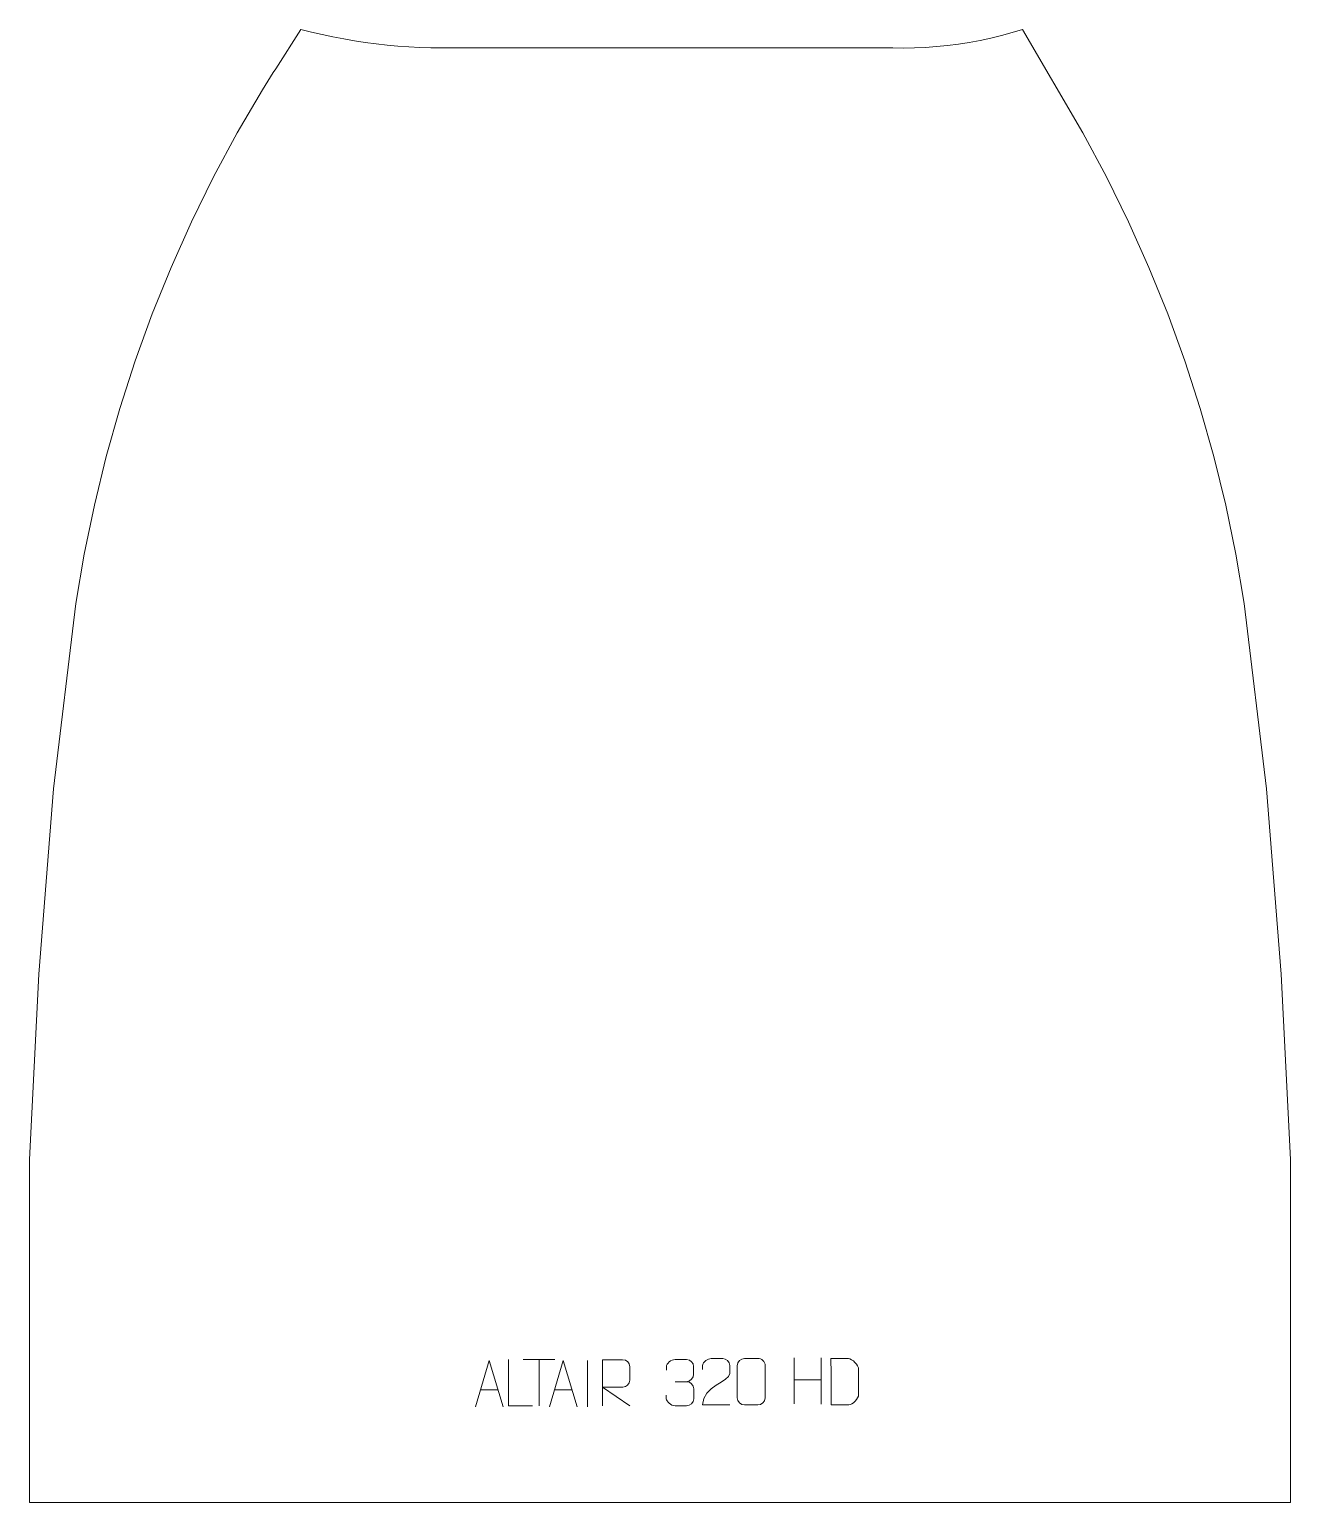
# Model space of a CAD drawing. Header units: millimetres. Extents: x -349 to 331, y 458 to 1252.
import ezdxf

# ---------------------------------------------------------------- set-up
doc = ezdxf.new("R2010")
doc.units = ezdxf.units.MM
doc.header["$MEASUREMENT"] = 0
doc.layers.add('layer 1', color=7, linetype='Continuous')

msp = doc.modelspace()

# ---------------------------------------------------------------- linework, layer by layer
at = {"layer": 'layer 1', "color": 242, "lineweight": 9}
msp.add_open_spline([(218.7771, 1196.5092), (218.7771, 1196.5092), (231.5272, 1172.7253), (231.5272, 1172.7253), (231.5272, 1172.7253), (231.5272, 1172.7253), (243.4145, 1148.4981), (243.4145, 1148.4981), (243.4145, 1148.4981), (243.4145, 1148.4981), (254.4209, 1123.8593), (254.4209, 1123.8593), (254.4209, 1123.8593), (254.4209, 1123.8593), (264.5324, 1098.84), (264.5324, 1098.84), (264.5324, 1098.84), (264.5324, 1098.84), (273.7353, 1073.4711), (273.7353, 1073.4711), (273.7353, 1073.4711), (273.7353, 1073.4711), (282.0204, 1047.7883), (282.0204, 1047.7883), (282.0204, 1047.7883), (282.0204, 1047.7883), (289.3731, 1021.8238), (289.3731, 1021.8238), (289.3731, 1021.8238), (289.3731, 1021.8238), (295.7869, 995.6113), (295.7869, 995.6113), (295.7869, 995.6113), (295.7869, 995.6113), (301.2522, 969.1838), (301.2522, 969.1838), (301.2522, 969.1838), (301.2522, 969.1838), (305.7621, 942.5782), (305.7621, 942.5782), (305.7621, 942.5782), (305.7621, 942.5782), (317.7642, 842.5632), (317.7642, 842.5632), (317.7642, 842.5632), (317.7642, 842.5632), (325.7662, 742.5495), (325.7662, 742.5495), (325.7662, 742.5495), (325.7662, 742.5495), (330.7653, 642.5363), (330.7653, 642.5363), (330.7653, 642.5363), (330.7653, 642.5363), (330.7653, 457.5094), (330.7653, 457.5094), (330.7653, 457.5094), (330.7653, 457.5094), (-349.3299, 457.5094), (-349.3299, 457.5094), (-349.3299, 457.5094), (-349.3299, 457.5094), (-349.3299, 642.5363), (-349.3299, 642.5363), (-349.3299, 642.5363), (-349.3299, 642.5363), (-344.3294, 742.5495), (-344.3294, 742.5495), (-344.3294, 742.5495), (-344.3294, 742.5495), (-336.3274, 842.5632), (-336.3274, 842.5632), (-336.3274, 842.5632), (-336.3274, 842.5632), (-324.3253, 942.5782), (-324.3253, 942.5782), (-324.3253, 942.5782), (-324.3253, 942.5782), (-319.8154, 969.1838), (-319.8154, 969.1838), (-319.8154, 969.1838), (-319.8154, 969.1838), (-314.3501, 995.6113), (-314.3501, 995.6113), (-314.3501, 995.6113), (-314.3501, 995.6113), (-307.9363, 1021.8238), (-307.9363, 1021.8238), (-307.9363, 1021.8238), (-307.9363, 1021.8238), (-300.5836, 1047.7883), (-300.5836, 1047.7883), (-300.5836, 1047.7883), (-300.5836, 1047.7883), (-292.2998, 1073.4711), (-292.2998, 1073.4711), (-292.2998, 1073.4711), (-292.2998, 1073.4711), (-283.0951, 1098.84), (-283.0951, 1098.84), (-283.0951, 1098.84), (-283.0951, 1098.84), (-272.9841, 1123.8593), (-272.9841, 1123.8593), (-272.9841, 1123.8593), (-272.9841, 1123.8593), (-261.9773, 1148.4981), (-261.9773, 1148.4981), (-261.9773, 1148.4981), (-261.9773, 1148.4981), (-250.0917, 1172.7253), (-250.0917, 1172.7253), (-250.0917, 1172.7253), (-250.0917, 1172.7253), (-237.3403, 1196.5092), (-237.3403, 1196.5092), (-237.3403, 1196.5092), (-237.3403, 1196.5092), (-223.7404, 1219.8173), (-223.7404, 1219.8173), (-223.7404, 1219.8173), (-223.7404, 1219.8173), (-217.8804, 1229.079), (-217.8804, 1229.079), (-217.8804, 1229.079), (-217.8804, 1229.079), (-216.412, 1231.1348), (-216.412, 1231.1348), (-216.412, 1231.1348), (-216.412, 1231.1348), (-202.9483, 1252.3043), (-202.9483, 1252.3043), (-202.9483, 1252.3043), (-202.9483, 1252.3043), (-197.2192, 1250.8764), (-197.2192, 1250.8764), (-197.2192, 1250.8764), (-197.2192, 1250.8764), (-191.4625, 1249.5557), (-191.4625, 1249.5557), (-191.4625, 1249.5557), (-191.4625, 1249.5557), (-185.6833, 1248.3414), (-185.6833, 1248.3414), (-185.6833, 1248.3414), (-185.6833, 1248.3414), (-179.8812, 1247.2356), (-179.8812, 1247.2356), (-179.8812, 1247.2356), (-179.8812, 1247.2356), (-174.0616, 1246.2371), (-174.0616, 1246.2371), (-174.0616, 1246.2371), (-174.0616, 1246.2371), (-168.2242, 1245.3482), (-168.2242, 1245.3482), (-168.2242, 1245.3482), (-168.2242, 1245.3482), (-162.3702, 1244.5663), (-162.3702, 1244.5663), (-162.3702, 1244.5663), (-162.3702, 1244.5663), (-156.502, 1243.8945), (-156.502, 1243.8945), (-156.502, 1243.8945), (-156.502, 1243.8945), (-150.6241, 1243.3328), (-150.6241, 1243.3328), (-150.6241, 1243.3328), (-150.6241, 1243.3328), (-144.7348, 1242.8794), (-144.7348, 1242.8794), (-144.7348, 1242.8794), (-144.7348, 1242.8794), (-138.8405, 1242.5362), (-138.8405, 1242.5362), (-138.8405, 1242.5362), (-138.8405, 1242.5362), (-132.9397, 1242.3031), (-132.9397, 1242.3031), (-132.9397, 1242.3031), (-132.9397, 1242.3031), (116.2125, 1242.3031), (116.2125, 1242.3031), (116.2125, 1242.3031), (116.2125, 1242.3031), (122.1325, 1242.2416), (122.1325, 1242.2416), (122.1325, 1242.2416), (122.1325, 1242.2416), (128.0512, 1242.3453), (128.0512, 1242.3453), (128.0512, 1242.3453), (128.0512, 1242.3453), (133.9662, 1242.611), (133.9662, 1242.611), (133.9662, 1242.611), (133.9662, 1242.611), (139.8702, 1243.0414), (139.8702, 1243.0414), (139.8702, 1243.0414), (139.8702, 1243.0414), (145.7614, 1243.6357), (145.7614, 1243.6357), (145.7614, 1243.6357), (145.7614, 1243.6357), (151.6328, 1244.3914), (151.6328, 1244.3914), (151.6328, 1244.3914), (151.6328, 1244.3914), (157.4817, 1245.3092), (157.4817, 1245.3092), (157.4817, 1245.3092), (157.4817, 1245.3092), (163.3031, 1246.389), (163.3031, 1246.389), (163.3031, 1246.389), (163.3031, 1246.389), (169.0919, 1247.6293), (169.0919, 1247.6293), (169.0919, 1247.6293), (169.0919, 1247.6293), (174.8454, 1249.0294), (174.8454, 1249.0294), (174.8454, 1249.0294), (174.8454, 1249.0294), (180.5567, 1250.5882), (180.5567, 1250.5882), (180.5567, 1250.5882), (180.5567, 1250.5882), (186.2225, 1252.3043), (186.2225, 1252.3043), (186.2225, 1252.3043), (186.2225, 1252.3043), (218.7771, 1196.5092), (218.7771, 1196.5092)], degree=3, knots=[0, 0, 0, 0, 0.01666667, 0.01666667, 0.01666667, 0.01666667, 0.03333333, 0.03333333, 0.03333333, 0.03333333, 0.05, 0.05, 0.05, 0.05, 0.06666667, 0.06666667, 0.06666667, 0.06666667, 0.08333333, 0.08333333, 0.08333333, 0.08333333, 0.1, 0.1, 0.1, 0.1, 0.11666667, 0.11666667, 0.11666667, 0.11666667, 0.13333333, 0.13333333, 0.13333333, 0.13333333, 0.15, 0.15, 0.15, 0.15, 0.16666667, 0.16666667, 0.16666667, 0.16666667, 0.18333333, 0.18333333, 0.18333333, 0.18333333, 0.2, 0.2, 0.2, 0.2, 0.21666667, 0.21666667, 0.21666667, 0.21666667, 0.23333333, 0.23333333, 0.23333333, 0.23333333, 0.25, 0.25, 0.25, 0.25, 0.26666667, 0.26666667, 0.26666667, 0.26666667, 0.28333333, 0.28333333, 0.28333333, 0.28333333, 0.3, 0.3, 0.3, 0.3, 0.31666667, 0.31666667, 0.31666667, 0.31666667, 0.33333333, 0.33333333, 0.33333333, 0.33333333, 0.35, 0.35, 0.35, 0.35, 0.36666667, 0.36666667, 0.36666667, 0.36666667, 0.38333333, 0.38333333, 0.38333333, 0.38333333, 0.4, 0.4, 0.4, 0.4, 0.41666667, 0.41666667, 0.41666667, 0.41666667, 0.43333333, 0.43333333, 0.43333333, 0.43333333, 0.45, 0.45, 0.45, 0.45, 0.46666667, 0.46666667, 0.46666667, 0.46666667, 0.48333333, 0.48333333, 0.48333333, 0.48333333, 0.5, 0.5, 0.5, 0.5, 0.51666667, 0.51666667, 0.51666667, 0.51666667, 0.53333333, 0.53333333, 0.53333333, 0.53333333, 0.55, 0.55, 0.55, 0.55, 0.56666667, 0.56666667, 0.56666667, 0.56666667, 0.58333333, 0.58333333, 0.58333333, 0.58333333, 0.6, 0.6, 0.6, 0.6, 0.61666667, 0.61666667, 0.61666667, 0.61666667, 0.63333333, 0.63333333, 0.63333333, 0.63333333, 0.65, 0.65, 0.65, 0.65, 0.66666667, 0.66666667, 0.66666667, 0.66666667, 0.68333333, 0.68333333, 0.68333333, 0.68333333, 0.7, 0.7, 0.7, 0.7, 0.71666667, 0.71666667, 0.71666667, 0.71666667, 0.73333333, 0.73333333, 0.73333333, 0.73333333, 0.75, 0.75, 0.75, 0.75, 0.76666667, 0.76666667, 0.76666667, 0.76666667, 0.78333333, 0.78333333, 0.78333333, 0.78333333, 0.8, 0.8, 0.8, 0.8, 0.81666667, 0.81666667, 0.81666667, 0.81666667, 0.83333333, 0.83333333, 0.83333333, 0.83333333, 0.85, 0.85, 0.85, 0.85, 0.86666667, 0.86666667, 0.86666667, 0.86666667, 0.88333333, 0.88333333, 0.88333333, 0.88333333, 0.9, 0.9, 0.9, 0.9, 0.91666667, 0.91666667, 0.91666667, 0.91666667, 0.93333333, 0.93333333, 0.93333333, 0.93333333, 0.95, 0.95, 0.95, 0.95, 0.96666667, 0.96666667, 0.96666667, 0.96666667, 1, 1, 1, 1], dxfattribs=at)
at = {"layer": 'layer 1', "color": 250, "lineweight": 9}
for points, knots in [([(-108.844, 509.1168), (-108.844, 509.1168), (-101.473, 534.0703), (-101.473, 534.0703), (-101.473, 534.0703), (-101.473, 534.0703), (-93.9031, 509.1168), (-93.9031, 509.1168)], [0, 0, 0, 0, 0.33333333, 0.33333333, 0.33333333, 0.33333333, 1, 1, 1, 1]), ([(-78.0274, 509.6845), (-78.0274, 509.6845), (-90.9765, 509.6845), (-90.9765, 509.6845), (-90.9765, 509.6845), (-90.9765, 509.6845), (-90.9765, 534.6381), (-90.9765, 534.6381)], [0, 0, 0, 0, 0.33333333, 0.33333333, 0.33333333, 0.33333333, 1, 1, 1, 1]), ([(-68.844, 509.1168), (-68.844, 509.1168), (-61.473, 534.0703), (-61.473, 534.0703), (-61.473, 534.0703), (-61.473, 534.0703), (-53.9031, 509.1168), (-53.9031, 509.1168)], [0, 0, 0, 0, 0.33333333, 0.33333333, 0.33333333, 0.33333333, 1, 1, 1, 1]), ([(-40.247, 509.608), (-40.247, 509.608), (-40.247, 534.5615), (-40.247, 534.5615), (-40.247, 534.5615), (-36.6522, 534.5615), (-33.0567, 534.5615), (-29.4615, 534.5615), (-29.4615, 534.5615), (-27.1362, 534.5238), (-25.5789, 533.0338), (-25.583, 530.6674), (-25.583, 530.6674), (-25.5834, 528.6319), (-25.5834, 525.5725), (-25.583, 523.5365), (-25.583, 523.5365), (-25.5895, 521.661), (-27.4018, 519.7192), (-29.4113, 519.7001), (-29.4113, 519.7001), (-29.4113, 519.7001), (-40.247, 519.7001), (-40.247, 519.7001), (-40.247, 519.7001), (-40.247, 519.7001), (-25.5923, 509.608), (-25.5923, 509.608)], [0, 0, 0, 0, 0.125, 0.125, 0.125, 0.125, 0.25, 0.25, 0.25, 0.25, 0.375, 0.375, 0.375, 0.375, 0.5, 0.5, 0.5, 0.5, 0.625, 0.625, 0.625, 0.625, 0.75, 0.75, 0.75, 0.75, 1, 1, 1, 1]), ([(-5.8665, 528.9538), (-5.8665, 528.9538), (-5.8665, 530.811), (-5.8665, 530.811), (-5.8665, 530.811), (-5.8808, 532.5529), (-3.2163, 534.671), (-1.1572, 534.6483), (-1.1572, 534.6483), (0.9069, 534.6483), (2.9709, 534.6483), (5.0346, 534.6483), (5.0346, 534.6483), (7.2291, 534.6571), (8.8274, 532.8103), (8.8718, 530.8982), (8.8718, 530.8982), (8.8714, 529.4631), (8.8714, 528.028), (8.8718, 526.5925), (8.8718, 526.5925), (8.8232, 524.939), (7.2206, 522.709), (5.0223, 522.719), (5.0223, 522.719), (7.226, 522.7078), (8.834, 520.9046), (8.888, 518.8451), (8.888, 518.8451), (8.8876, 517.0604), (8.8876, 515.2757), (8.888, 513.4906), (8.888, 513.4906), (8.8981, 511.4292), (6.8432, 509.6661), (5.0223, 509.6742), (5.0223, 509.6742), (2.957, 509.6745), (0.8918, 509.6745), (-1.1738, 509.6742), (-1.1738, 509.6742), (-3.3424, 509.6857), (-5.8734, 512.0859), (-5.892, 513.5477), (-5.892, 513.5477), (-5.892, 513.5477), (-5.892, 515.4563), (-5.892, 515.4563)], [0, 0, 0, 0, 0.07692308, 0.07692308, 0.07692308, 0.07692308, 0.15384615, 0.15384615, 0.15384615, 0.15384615, 0.23076923, 0.23076923, 0.23076923, 0.23076923, 0.30769231, 0.30769231, 0.30769231, 0.30769231, 0.38461538, 0.38461538, 0.38461538, 0.38461538, 0.46153846, 0.46153846, 0.46153846, 0.46153846, 0.53846154, 0.53846154, 0.53846154, 0.53846154, 0.61538462, 0.61538462, 0.61538462, 0.61538462, 0.69230769, 0.69230769, 0.69230769, 0.69230769, 0.76923077, 0.76923077, 0.76923077, 0.76923077, 0.84615385, 0.84615385, 0.84615385, 0.84615385, 1, 1, 1, 1]), ([(28.3937, 510.2319), (23.4793, 510.2322), (18.5649, 510.2322), (13.6508, 510.2319), (13.6508, 510.2319), (13.6508, 520.1642), (28.3018, 522.8054), (28.3937, 527.1157), (28.3937, 527.1157), (28.3934, 528.5398), (28.3934, 529.9635), (28.3937, 531.3868), (28.3937, 531.3868), (28.3768, 533.4639), (26.254, 535.1887), (24.583, 535.206), (24.583, 535.206), (22.5098, 535.2056), (20.4369, 535.2056), (18.3645, 535.206), (18.3645, 535.206), (16.5424, 535.2225), (13.7177, 533.4304), (13.6508, 531.3368), (13.6508, 531.3368), (13.6508, 531.3368), (13.6508, 529.282), (13.6508, 529.282)], [0, 0, 0, 0, 0.125, 0.125, 0.125, 0.125, 0.25, 0.25, 0.25, 0.25, 0.375, 0.375, 0.375, 0.375, 0.5, 0.5, 0.5, 0.5, 0.625, 0.625, 0.625, 0.625, 0.75, 0.75, 0.75, 0.75, 1, 1, 1, 1]), ([(36.3607, 535.2079), (38.7268, 535.2079), (41.0933, 535.2079), (43.4598, 535.2079), (43.4598, 535.2079), (45.4403, 535.2435), (47.4663, 533.7492), (47.4934, 531.3071), (47.4934, 531.3071), (47.493, 525.5497), (47.493, 519.7919), (47.4934, 514.0337), (47.4934, 514.0337), (47.3513, 511.7061), (45.6449, 510.2238), (43.4598, 510.213), (43.4598, 510.213), (41.0874, 510.2134), (38.715, 510.2134), (36.343, 510.213), (36.343, 510.213), (34.3845, 510.1074), (32.3781, 511.9953), (32.3895, 514.0163), (32.3895, 514.0163), (32.3899, 519.7969), (32.3899, 525.5772), (32.3895, 531.357), (32.3895, 531.357), (32.3938, 533.499), (34.1709, 535.2215), (36.3607, 535.2079)], [0, 0, 0, 0, 0.11111111, 0.11111111, 0.11111111, 0.11111111, 0.22222222, 0.22222222, 0.22222222, 0.22222222, 0.33333333, 0.33333333, 0.33333333, 0.33333333, 0.44444444, 0.44444444, 0.44444444, 0.44444444, 0.55555556, 0.55555556, 0.55555556, 0.55555556, 0.66666667, 0.66666667, 0.66666667, 0.66666667, 0.77777778, 0.77777778, 0.77777778, 0.77777778, 1, 1, 1, 1]), ([(82.9955, 510.2601), (85.3273, 510.2605), (90.2775, 510.2365), (92.609, 510.2362), (92.609, 510.2362), (94.534, 510.1308), (97.8526, 513.6724), (97.8414, 515.6897), (97.8414, 515.6897), (97.841, 521.4598), (97.841, 523.6295), (97.8414, 529.3988), (97.8414, 529.3988), (97.8371, 531.5369), (94.4626, 535.197), (92.3102, 535.1835), (92.3102, 535.1835), (89.9845, 535.1835), (85.2602, 535.1835), (82.9341, 535.1835), (82.9341, 535.1835), (82.9345, 529.4366), (82.9958, 516.0074), (82.9955, 510.2601)], [0, 0, 0, 0, 0.14285714, 0.14285714, 0.14285714, 0.14285714, 0.28571429, 0.28571429, 0.28571429, 0.28571429, 0.42857143, 0.42857143, 0.42857143, 0.42857143, 0.57142857, 0.57142857, 0.57142857, 0.57142857, 0.71428571, 0.71428571, 0.71428571, 0.71428571, 1, 1, 1, 1])]:
    msp.add_open_spline(points, degree=3, knots=knots, dxfattribs=at)
for points in [[(-82.9955, 534.6146), (-82.9955, 534.6146), (-66.0083, 534.6146), (-66.0083, 534.6146)], [(-74.5017, 509.6846), (-74.5017, 509.6846), (-74.5017, 534.6381), (-74.5017, 534.6381)], [(-48.3735, 534.0806), (-48.3735, 534.0806), (-48.3735, 509.1065), (-48.3735, 509.1065)], [(63.0661, 535.5908), (63.0661, 535.5908), (63.0661, 510.8133), (63.0661, 510.8133)], [(77.7094, 535.5908), (77.7094, 535.5908), (77.7094, 510.6373), (77.7094, 510.6373)], [(-106.1214, 518.3662), (-106.1214, 518.3662), (-96.6257, 518.3662), (-96.6257, 518.3662)], [(-66.1214, 518.3662), (-66.1214, 518.3662), (-56.6257, 518.3662), (-56.6257, 518.3662)], [(-1.1568, 522.7086), (-1.1568, 522.7086), (5.0396, 522.7086), (5.0396, 522.7086)], [(63.0661, 523.7085), (63.0661, 523.7085), (77.7094, 523.7089), (77.7094, 523.7089)]]:
    msp.add_open_spline(points, degree=3, dxfattribs=at)

doc.saveas('drawing.dxf')
